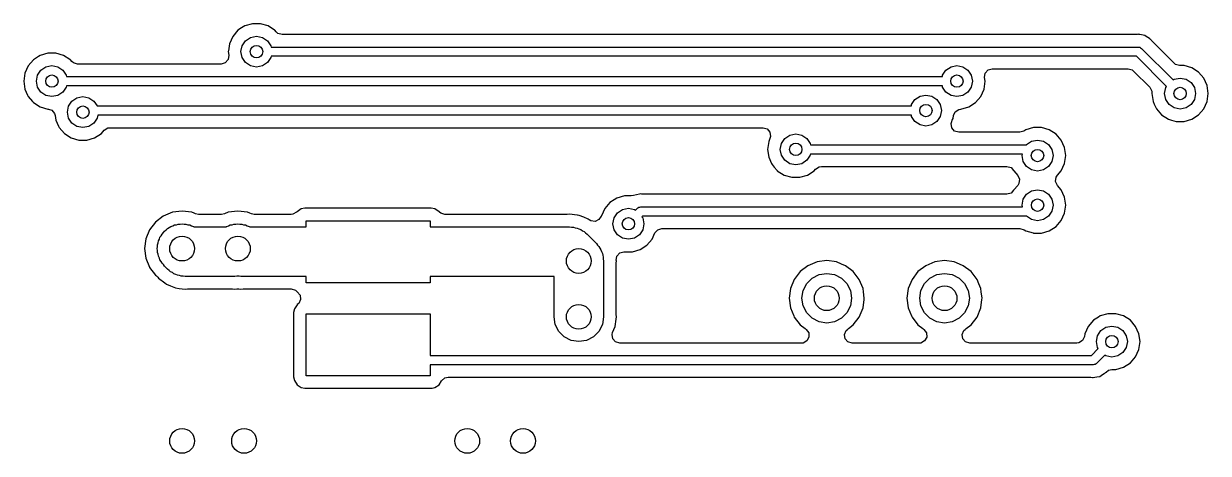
# Model space of a CAD drawing. Extents: x 0.4 to 10.6, y -8.1 to -0.4.
# Drawn here: x 6.128 to 6.88, y -2.894 to -2.621 of the extents above; entities that cross this region are included whole.
import ezdxf

# ---------------------------------------------------------------- set-up
doc = ezdxf.new("R2010")
doc.units = 0
doc.header["$MEASUREMENT"] = 0
doc.layers.add('BLACK', color=7, linetype='CONTINUOUS')

msp = doc.modelspace()

# ---------------------------------------------------------------- linework, layer by layer
at = {"layer": 'BLACK', "linetype": 'CONTINUOUS'}
for p, q in [((6.26386, -2.62524), (6.26052, -2.62909)), ((6.26617, -2.62375), (6.26386, -2.62524)), ((6.26815, -2.62248), (6.26617, -2.62375)), ((6.27304, -2.62104), (6.26815, -2.62248)), ((6.26815, -2.62248), (6.26815, -2.62248)), ((6.26815, -2.62248), (6.26815, -2.62248)), ((6.27814, -2.62104), (6.27304, -2.62104)), ((6.27304, -2.62104), (6.27304, -2.62104)), ((6.28303, -2.62248), (6.27814, -2.62104)), ((6.27814, -2.62104), (6.27814, -2.62104)), ((6.28713, -2.62511), (6.28303, -2.62248)), ((6.28303, -2.62248), (6.28303, -2.62248)), ((6.28303, -2.62248), (6.28303, -2.62248)), ((6.28732, -2.62524), (6.28713, -2.62511)), ((6.2882, -2.62625), (6.28732, -2.62524)), ((6.26052, -2.62909), (6.2584, -2.63373)), ((6.2665, -2.63501), (6.26863, -2.63182)), ((6.26863, -2.63182), (6.27182, -2.62969)), ((6.27182, -2.62969), (6.27559, -2.62894)), ((6.27559, -2.62894), (6.27936, -2.62969)), ((6.27936, -2.62969), (6.28255, -2.63182)), ((6.28255, -2.63182), (6.28468, -2.63501)), ((6.28925, -2.62716), (6.2882, -2.62625)), ((6.29189, -2.62793), (6.28925, -2.62716)), ((6.83408, -2.62793), (6.29189, -2.62793)), ((6.83503, -2.62784), (6.83408, -2.62793)), ((6.83563, -2.62772), (6.83503, -2.62784)), ((6.83598, -2.62779), (6.83563, -2.62772)), ((6.83563, -2.62772), (6.83563, -2.62772)), ((6.83653, -2.6279), (6.83598, -2.62779)), ((6.83986, -2.62856), (6.83653, -2.6279)), ((6.83653, -2.6279), (6.83653, -2.6279)), ((6.84065, -2.62909), (6.83986, -2.62856)), ((6.83986, -2.62856), (6.83986, -2.62856)), ((6.84269, -2.63045), (6.84065, -2.62909)), ((6.84345, -2.63096), (6.84269, -2.63045)), ((6.84269, -2.63045), (6.84269, -2.63045)), ((6.84355, -2.63111), (6.84345, -2.63096)), ((6.84345, -2.63096), (6.84345, -2.63096)), ((6.84379, -2.63147), (6.84355, -2.63111)), ((6.84439, -2.63221), (6.84379, -2.63147)), ((6.85838, -2.64619), (6.84439, -2.63221)), ((6.14312, -2.63974), (6.13823, -2.64118)), ((6.14822, -2.63974), (6.14312, -2.63974)), ((6.14312, -2.63974), (6.14312, -2.63974)), ((6.15311, -2.64118), (6.14822, -2.63974)), ((6.14822, -2.63974), (6.14822, -2.63974)), ((6.25775, -2.63825), (6.25767, -2.63878)), ((6.25767, -2.63878), (6.258, -2.64106)), ((6.2584, -2.63373), (6.25775, -2.63825)), ((6.26575, -2.63878), (6.2665, -2.63501)), ((6.2665, -2.64255), (6.26575, -2.63878)), ((6.28468, -2.63501), (6.28485, -2.63583)), ((6.28485, -2.63583), (6.83563, -2.63583)), ((6.83563, -2.63583), (6.83581, -2.63586)), ((6.83581, -2.63586), (6.83589, -2.63584)), ((6.83589, -2.63584), (6.836, -2.63589)), ((6.836, -2.63589), (6.83664, -2.636)), ((6.83664, -2.636), (6.83713, -2.63642)), ((6.83713, -2.63642), (6.83772, -2.63669)), ((6.83772, -2.63669), (6.85775, -2.65672)), ((6.1306, -2.64779), (6.12848, -2.65243)), ((6.13394, -2.64394), (6.1306, -2.64779)), ((6.1306, -2.64779), (6.1306, -2.64779)), ((6.13719, -2.64184), (6.13394, -2.64394)), ((6.13823, -2.64118), (6.13719, -2.64184)), ((6.13823, -2.64118), (6.13823, -2.64118)), ((6.13823, -2.64118), (6.13823, -2.64118)), ((6.1419, -2.64839), (6.14567, -2.64764)), ((6.14567, -2.64764), (6.14944, -2.64839)), ((6.15716, -2.64378), (6.15311, -2.64118)), ((6.15311, -2.64118), (6.15311, -2.64118)), ((6.15311, -2.64118), (6.15311, -2.64118)), ((6.1574, -2.64394), (6.15716, -2.64378)), ((6.15828, -2.64495), (6.1574, -2.64394)), ((6.15933, -2.64586), (6.15828, -2.64495)), ((6.16197, -2.64663), (6.15933, -2.64586)), ((6.25317, -2.64663), (6.16197, -2.64663)), ((6.25581, -2.64586), (6.25317, -2.64663)), ((6.25761, -2.64378), (6.25581, -2.64586)), ((6.258, -2.64106), (6.25761, -2.64378)), ((6.26863, -2.64574), (6.2665, -2.64255)), ((6.27182, -2.64787), (6.26863, -2.64574)), ((6.27559, -2.64862), (6.27182, -2.64787)), ((6.27936, -2.64787), (6.27559, -2.64862)), ((6.28255, -2.64574), (6.27936, -2.64787)), ((6.28468, -2.64255), (6.28255, -2.64574)), ((6.28485, -2.64173), (6.28468, -2.64255)), ((6.83441, -2.64173), (6.28485, -2.64173)), ((6.71671, -2.64839), (6.72047, -2.64764)), ((6.72047, -2.64764), (6.72424, -2.64839)), ((6.85357, -2.6609), (6.83441, -2.64173)), ((6.85919, -2.64684), (6.85838, -2.64619)), ((6.86183, -2.64762), (6.85919, -2.64684)), ((6.86475, -2.64762), (6.86183, -2.64762)), ((6.86965, -2.64905), (6.86475, -2.64762)), ((6.86475, -2.64762), (6.86475, -2.64762)), ((6.12848, -2.65243), (6.12775, -2.65748)), ((6.13583, -2.65748), (6.13658, -2.65371)), ((6.13658, -2.65371), (6.13871, -2.65052)), ((6.13871, -2.65052), (6.1419, -2.64839)), ((6.14944, -2.64839), (6.15263, -2.65052)), ((6.15263, -2.65052), (6.15476, -2.65371)), ((6.15476, -2.65371), (6.15492, -2.65453)), ((6.15492, -2.65453), (6.19685, -2.65453)), ((6.19685, -2.65453), (6.71122, -2.65453)), ((6.71122, -2.65453), (6.71138, -2.65371)), ((6.71138, -2.65371), (6.71351, -2.65052)), ((6.71351, -2.65052), (6.71671, -2.64839)), ((6.72424, -2.64839), (6.72743, -2.65052)), ((6.72743, -2.65052), (6.72957, -2.65371)), ((6.72957, -2.65371), (6.73031, -2.65748)), ((6.73806, -2.6552), (6.73846, -2.65248)), ((6.73839, -2.65748), (6.73806, -2.6552)), ((6.73846, -2.65248), (6.74026, -2.6504)), ((6.74026, -2.6504), (6.7429, -2.64963)), ((6.7429, -2.64963), (6.82912, -2.64963)), ((6.82912, -2.64963), (6.83175, -2.6504)), ((6.83175, -2.6504), (6.83257, -2.65106)), ((6.83257, -2.65106), (6.84288, -2.66137)), ((6.85844, -2.65626), (6.8622, -2.65551)), ((6.8622, -2.65551), (6.86597, -2.65626)), ((6.87394, -2.65181), (6.86965, -2.64905)), ((6.86965, -2.64905), (6.86965, -2.64905)), ((6.86965, -2.64905), (6.86965, -2.64905)), ((6.87728, -2.65567), (6.87394, -2.65181)), ((6.8794, -2.66031), (6.87728, -2.65567)), ((6.12775, -2.65748), (6.12848, -2.66253)), ((6.12848, -2.66253), (6.13027, -2.66647)), ((6.13658, -2.66125), (6.13583, -2.65748)), ((6.13871, -2.66444), (6.13658, -2.66125)), ((6.15476, -2.66125), (6.15263, -2.66444)), ((6.15492, -2.66043), (6.15476, -2.66125)), ((6.19685, -2.66043), (6.15492, -2.66043)), ((6.71122, -2.66043), (6.19685, -2.66043)), ((6.71138, -2.66125), (6.71122, -2.66043)), ((6.71351, -2.66444), (6.71138, -2.66125)), ((6.72957, -2.66125), (6.72743, -2.66444)), ((6.73031, -2.65748), (6.72957, -2.66125)), ((6.73555, -2.66717), (6.73767, -2.66253)), ((6.73767, -2.66253), (6.73839, -2.65748)), ((6.84288, -2.66137), (6.8442, -2.66379)), ((6.85236, -2.66535), (6.85311, -2.66159)), ((6.85311, -2.66159), (6.85357, -2.6609)), ((6.85775, -2.65672), (6.85844, -2.65626)), ((6.86597, -2.65626), (6.86916, -2.65839)), ((6.86916, -2.65839), (6.8713, -2.66159)), ((6.8713, -2.66159), (6.87205, -2.66535)), ((6.88012, -2.66535), (6.8794, -2.66031)), ((6.13027, -2.66647), (6.1306, -2.66717)), ((6.1306, -2.66717), (6.1334, -2.6704)), ((6.1334, -2.6704), (6.13386, -2.67094)), ((6.1419, -2.66657), (6.13871, -2.66444)), ((6.14567, -2.66732), (6.1419, -2.66657)), ((6.14944, -2.66657), (6.14567, -2.66732)), ((6.15263, -2.66444), (6.14944, -2.66657)), ((6.15626, -2.6734), (6.15839, -2.67021)), ((6.15839, -2.67021), (6.16159, -2.66807)), ((6.16159, -2.66807), (6.16535, -2.66732)), ((6.16535, -2.66732), (6.16912, -2.66807)), ((6.16912, -2.66807), (6.17231, -2.67021)), ((6.17231, -2.67021), (6.17433, -2.67323)), ((6.69169, -2.67239), (6.69383, -2.6692)), ((6.69383, -2.6692), (6.69702, -2.66707)), ((6.69702, -2.66707), (6.70079, -2.66632)), ((6.70079, -2.66632), (6.70455, -2.66707)), ((6.70455, -2.66707), (6.70775, -2.6692)), ((6.70775, -2.6692), (6.70988, -2.67239)), ((6.71671, -2.66657), (6.71351, -2.66444)), ((6.72047, -2.66732), (6.71671, -2.66657)), ((6.72424, -2.66657), (6.72047, -2.66732)), ((6.72743, -2.66444), (6.72424, -2.66657)), ((6.73221, -2.67102), (6.73555, -2.66717)), ((6.8442, -2.66379), (6.84424, -2.66501)), ((6.84424, -2.66501), (6.84429, -2.66501)), ((6.84429, -2.66501), (6.84429, -2.66535)), ((6.84429, -2.66535), (6.84501, -2.6704)), ((6.84501, -2.6704), (6.84577, -2.67206)), ((6.85311, -2.66912), (6.85236, -2.66535)), ((6.85525, -2.67231), (6.85311, -2.66912)), ((6.8713, -2.66912), (6.86916, -2.67231)), ((6.87205, -2.66535), (6.8713, -2.66912)), ((6.87728, -2.67504), (6.8794, -2.6704)), ((6.8794, -2.6704), (6.88012, -2.66535)), ((6.13386, -2.67094), (6.13394, -2.67102)), ((6.13394, -2.67102), (6.13823, -2.67378)), ((6.13823, -2.67378), (6.14312, -2.67522)), ((6.14312, -2.67522), (6.14312, -2.67522)), ((6.14312, -2.67522), (6.14346, -2.67527)), ((6.14346, -2.67527), (6.14345, -2.67537)), ((6.14345, -2.67537), (6.14556, -2.67599)), ((6.14556, -2.67599), (6.14737, -2.67807)), ((6.14737, -2.67807), (6.14776, -2.6794)), ((6.15551, -2.67717), (6.15626, -2.6734)), ((6.15626, -2.68093), (6.15551, -2.67717)), ((6.17433, -2.67323), (6.69153, -2.67323)), ((6.69153, -2.67323), (6.69169, -2.67239)), ((6.70988, -2.67239), (6.71063, -2.67616)), ((6.71063, -2.67616), (6.70988, -2.67993)), ((6.71824, -2.6794), (6.71938, -2.6769)), ((6.71938, -2.6769), (6.7217, -2.67541)), ((6.7217, -2.67541), (6.72268, -2.67527)), ((6.72268, -2.67527), (6.72302, -2.67522)), ((6.72268, -2.67527), (6.72268, -2.67527)), ((6.72302, -2.67522), (6.72792, -2.67378)), ((6.72302, -2.67522), (6.72302, -2.67522)), ((6.72792, -2.67378), (6.73221, -2.67102)), ((6.84577, -2.67206), (6.84713, -2.67504)), ((6.84713, -2.67504), (6.85047, -2.6789)), ((6.85844, -2.67445), (6.85525, -2.67231)), ((6.8622, -2.6752), (6.85844, -2.67445)), ((6.86597, -2.67445), (6.8622, -2.6752)), ((6.86916, -2.67231), (6.86597, -2.67445)), ((6.87394, -2.6789), (6.87728, -2.67504)), ((6.14776, -2.6794), (6.14816, -2.68221)), ((6.14816, -2.68221), (6.14996, -2.68615)), ((6.15839, -2.68413), (6.15626, -2.68093)), ((6.16159, -2.68626), (6.15839, -2.68413)), ((6.17231, -2.68413), (6.16912, -2.68626)), ((6.17445, -2.68093), (6.17231, -2.68413)), ((6.17481, -2.67913), (6.17445, -2.68093)), ((6.69154, -2.67913), (6.17481, -2.67913)), ((6.69169, -2.67993), (6.69154, -2.67913)), ((6.69383, -2.68312), (6.69169, -2.67993)), ((6.69702, -2.68525), (6.69383, -2.68312)), ((6.70079, -2.686), (6.69702, -2.68525)), ((6.70455, -2.68525), (6.70079, -2.686)), ((6.70775, -2.68312), (6.70455, -2.68525)), ((6.70988, -2.67993), (6.70775, -2.68312)), ((6.71676, -2.68436), (6.71715, -2.68303)), ((6.71715, -2.68709), (6.71676, -2.68436)), ((6.71715, -2.68303), (6.71752, -2.68221)), ((6.71752, -2.68221), (6.71798, -2.68121)), ((6.71798, -2.68121), (6.71824, -2.6794)), ((6.85047, -2.6789), (6.85476, -2.68165)), ((6.85476, -2.68165), (6.85667, -2.68221)), ((6.85667, -2.68221), (6.85965, -2.68309)), ((6.85965, -2.68309), (6.85965, -2.68309)), ((6.85965, -2.68309), (6.85965, -2.68309)), ((6.85965, -2.68309), (6.86475, -2.68309)), ((6.86475, -2.68309), (6.86965, -2.68165)), ((6.86475, -2.68309), (6.86475, -2.68309)), ((6.86965, -2.68165), (6.87394, -2.6789)), ((6.14996, -2.68615), (6.15028, -2.68685)), ((6.15028, -2.68685), (6.15362, -2.69071)), ((6.15362, -2.69071), (6.15791, -2.69346)), ((6.15791, -2.69346), (6.1628, -2.6949)), ((6.16535, -2.68701), (6.16159, -2.68626)), ((6.16912, -2.68626), (6.16535, -2.68701)), ((6.1679, -2.6949), (6.1728, -2.69346)), ((6.1728, -2.69346), (6.17709, -2.69071)), ((6.17709, -2.69071), (6.17882, -2.68871)), ((6.17882, -2.68871), (6.18113, -2.68723)), ((6.18113, -2.68723), (6.18251, -2.68703)), ((6.18251, -2.68703), (6.5973, -2.68703)), ((6.5973, -2.68703), (6.59994, -2.6878)), ((6.59994, -2.6878), (6.60174, -2.68988)), ((6.60174, -2.68988), (6.60213, -2.6926)), ((6.60213, -2.6926), (6.60174, -2.69394)), ((6.61115, -2.69383), (6.61434, -2.69169)), ((6.61434, -2.69169), (6.61811, -2.69094)), ((6.61811, -2.69094), (6.62188, -2.69169)), ((6.62188, -2.69169), (6.62507, -2.69383)), ((6.71895, -2.68917), (6.71715, -2.68709)), ((6.72159, -2.68994), (6.71895, -2.68917)), ((6.76042, -2.68994), (6.72159, -2.68994)), ((6.76306, -2.68917), (6.76042, -2.68994)), ((6.76421, -2.68843), (6.76306, -2.68917)), ((6.7691, -2.68699), (6.76421, -2.68842)), ((6.76421, -2.68842), (6.76421, -2.68843)), ((6.7742, -2.68699), (6.7691, -2.68699)), ((6.7691, -2.68699), (6.7691, -2.68699)), ((6.7791, -2.68842), (6.7742, -2.68699)), ((6.7742, -2.68699), (6.7742, -2.68699)), ((6.7791, -2.68843), (6.7791, -2.68842)), ((6.7791, -2.68842), (6.7791, -2.68842)), ((6.78339, -2.69118), (6.7791, -2.68843)), ((6.78673, -2.69504), (6.78339, -2.69118)), ((6.1628, -2.6949), (6.1628, -2.6949)), ((6.1628, -2.6949), (6.1628, -2.6949)), ((6.1628, -2.6949), (6.1679, -2.6949)), ((6.1679, -2.6949), (6.1679, -2.6949)), ((6.60092, -2.69574), (6.60019, -2.70079)), ((6.60019, -2.70079), (6.60092, -2.70584)), ((6.60174, -2.69394), (6.60092, -2.69574)), ((6.60827, -2.70079), (6.60902, -2.69702)), ((6.60902, -2.70455), (6.60827, -2.70079)), ((6.60902, -2.69702), (6.61115, -2.69383)), ((6.62507, -2.69383), (6.6272, -2.69702)), ((6.6272, -2.69702), (6.62737, -2.69783)), ((6.62737, -2.69783), (6.76465, -2.69783)), ((6.76465, -2.69783), (6.76469, -2.69776)), ((6.76469, -2.69776), (6.76789, -2.69563)), ((6.76789, -2.69563), (6.77165, -2.69488)), ((6.77165, -2.69488), (6.77542, -2.69563)), ((6.77542, -2.69563), (6.77861, -2.69776)), ((6.77861, -2.69776), (6.78075, -2.70096)), ((6.78075, -2.70096), (6.7815, -2.70472)), ((6.78885, -2.69968), (6.78673, -2.69504)), ((6.78957, -2.70472), (6.78885, -2.69968)), ((6.60092, -2.70584), (6.60272, -2.70977)), ((6.61115, -2.70775), (6.60902, -2.70455)), ((6.61434, -2.70988), (6.61115, -2.70775)), ((6.62507, -2.70775), (6.62188, -2.70988)), ((6.6272, -2.70455), (6.62507, -2.70775)), ((6.62737, -2.70374), (6.6272, -2.70455)), ((6.76201, -2.70374), (6.62737, -2.70374)), ((6.76181, -2.70472), (6.76201, -2.70374)), ((6.76256, -2.70849), (6.76181, -2.70472)), ((6.76469, -2.71168), (6.76256, -2.70849)), ((6.78075, -2.70849), (6.77861, -2.71168)), ((6.7815, -2.70472), (6.78075, -2.70849)), ((6.78885, -2.70977), (6.78957, -2.70472)), ((6.60272, -2.70977), (6.60304, -2.71047)), ((6.60304, -2.71047), (6.60441, -2.71205)), ((6.60441, -2.71205), (6.60633, -2.71427)), ((6.60633, -2.71427), (6.60638, -2.71433)), ((6.60638, -2.71433), (6.61067, -2.71709)), ((6.61811, -2.71063), (6.61434, -2.70988)), ((6.62188, -2.70988), (6.61811, -2.71063)), ((6.62555, -2.71709), (6.62984, -2.71433)), ((6.62984, -2.71433), (6.63072, -2.71332)), ((6.63072, -2.71332), (6.63303, -2.71183)), ((6.63303, -2.71183), (6.63441, -2.71163)), ((6.63441, -2.71163), (6.75217, -2.71163)), ((6.75217, -2.71163), (6.75481, -2.71241)), ((6.75481, -2.71241), (6.75633, -2.71416)), ((6.75633, -2.71416), (6.75639, -2.71412)), ((6.75639, -2.71412), (6.75658, -2.71441)), ((6.75658, -2.71441), (6.75907, -2.71729)), ((6.76789, -2.71382), (6.76469, -2.71168)), ((6.77165, -2.71457), (6.76789, -2.71382)), ((6.77542, -2.71382), (6.77165, -2.71457)), ((6.77861, -2.71168), (6.77542, -2.71382)), ((6.78426, -2.71726), (6.78673, -2.71441)), ((6.78673, -2.71441), (6.78885, -2.70977)), ((6.61067, -2.71709), (6.61556, -2.71852)), ((6.61556, -2.71852), (6.61556, -2.71852)), ((6.61556, -2.71852), (6.61556, -2.71852)), ((6.61556, -2.71852), (6.62066, -2.71852)), ((6.62066, -2.71852), (6.62555, -2.71709)), ((6.62066, -2.71852), (6.62066, -2.71852)), ((6.75907, -2.71729), (6.76021, -2.71979)), ((6.75982, -2.72251), (6.75907, -2.72368)), ((6.76021, -2.71979), (6.75982, -2.72251)), ((6.78311, -2.72116), (6.7835, -2.71843)), ((6.78426, -2.72366), (6.78311, -2.72116)), ((6.7835, -2.71843), (6.78426, -2.71726)), ((6.50926, -2.7303), (6.50437, -2.73173)), ((6.51363, -2.7303), (6.50926, -2.7303)), ((6.51498, -2.73003), (6.51363, -2.7303)), ((6.51878, -2.72928), (6.51498, -2.73003)), ((6.51498, -2.73003), (6.51498, -2.73003)), ((6.51968, -2.7291), (6.51878, -2.72928)), ((6.51878, -2.72928), (6.51878, -2.72928)), ((6.51969, -2.7291), (6.51968, -2.7291)), ((6.51968, -2.7291), (6.51968, -2.7291)), ((6.52028, -2.72922), (6.51969, -2.7291)), ((6.52123, -2.72931), (6.52028, -2.72922)), ((6.75219, -2.72931), (6.52123, -2.72931)), ((6.75483, -2.72854), (6.75219, -2.72931)), ((6.75635, -2.72679), (6.75483, -2.72854)), ((6.75641, -2.72683), (6.75635, -2.72679)), ((6.7566, -2.72653), (6.75641, -2.72683)), ((6.75907, -2.72368), (6.7566, -2.72653)), ((6.76258, -2.73245), (6.76471, -2.72926)), ((6.76471, -2.72926), (6.76791, -2.72713)), ((6.76791, -2.72713), (6.77167, -2.72638)), ((6.77167, -2.72638), (6.77544, -2.72713)), ((6.77544, -2.72713), (6.77863, -2.72926)), ((6.77863, -2.72926), (6.78077, -2.73245)), ((6.78675, -2.72653), (6.78426, -2.72366)), ((6.78887, -2.73117), (6.78675, -2.72653)), ((6.30631, -2.73817), (6.30401, -2.73863)), ((6.3866, -2.73817), (6.30631, -2.73817)), ((6.30631, -2.73817), (6.30631, -2.73817)), ((6.38891, -2.73863), (6.3866, -2.73817)), ((6.3866, -2.73817), (6.3866, -2.73817)), ((6.49674, -2.73834), (6.49462, -2.74298)), ((6.50008, -2.73449), (6.49674, -2.73834)), ((6.49674, -2.73834), (6.49674, -2.73834)), ((6.5027, -2.7328), (6.50008, -2.73449)), ((6.50437, -2.73173), (6.5027, -2.7328)), ((6.50437, -2.73173), (6.50437, -2.73173)), ((6.50437, -2.73173), (6.50437, -2.73173)), ((6.50804, -2.73894), (6.51181, -2.73819)), ((6.51181, -2.73819), (6.51558, -2.73894)), ((6.51627, -2.7394), (6.5176, -2.73807)), ((6.5176, -2.73807), (6.51775, -2.73796)), ((6.51775, -2.73796), (6.51779, -2.7379)), ((6.51779, -2.7379), (6.51791, -2.73785)), ((6.51791, -2.73785), (6.51844, -2.73748)), ((6.51844, -2.73748), (6.51908, -2.73743)), ((6.51908, -2.73743), (6.51969, -2.7372)), ((6.51969, -2.7372), (6.76203, -2.7372)), ((6.76183, -2.73622), (6.76258, -2.73245)), ((6.76203, -2.7372), (6.76183, -2.73622)), ((6.78077, -2.73245), (6.78152, -2.73622)), ((6.78152, -2.73622), (6.78077, -2.73999)), ((6.78959, -2.73622), (6.78887, -2.73117)), ((6.78887, -2.74127), (6.78959, -2.73622)), ((6.21642, -2.74313), (6.21148, -2.74692)), ((6.22217, -2.74075), (6.21642, -2.74313)), ((6.22835, -2.73993), (6.22217, -2.74075)), ((6.22217, -2.74075), (6.22217, -2.74075)), ((6.23452, -2.74075), (6.22835, -2.73993)), ((6.22835, -2.73993), (6.22835, -2.73993)), ((6.23593, -2.74133), (6.23452, -2.74075)), ((6.23452, -2.74075), (6.23452, -2.74075)), ((6.2369, -2.74173), (6.23593, -2.74133)), ((6.23877, -2.74211), (6.2369, -2.74173)), ((6.25335, -2.74211), (6.23877, -2.74211)), ((6.25522, -2.74173), (6.25335, -2.74211)), ((6.25761, -2.74075), (6.25522, -2.74173)), ((6.26378, -2.73993), (6.25761, -2.74075)), ((6.25761, -2.74075), (6.25761, -2.74075)), ((6.26995, -2.74075), (6.26378, -2.73993)), ((6.26378, -2.73993), (6.26378, -2.73993)), ((6.27136, -2.74133), (6.26995, -2.74075)), ((6.26995, -2.74075), (6.26995, -2.74075)), ((6.27234, -2.74173), (6.27136, -2.74133)), ((6.27421, -2.74211), (6.27234, -2.74173)), ((6.29764, -2.74211), (6.27421, -2.74211)), ((6.29868, -2.74199), (6.29764, -2.74211)), ((6.30109, -2.74068), (6.29868, -2.74199)), ((6.3014, -2.74037), (6.30109, -2.74068)), ((6.30401, -2.73863), (6.3014, -2.74037)), ((6.30401, -2.73863), (6.30401, -2.73863)), ((6.30709, -2.75), (6.30709, -2.74606)), ((6.30709, -2.74606), (6.38583, -2.74606)), ((6.38583, -2.74606), (6.38583, -2.75)), ((6.39152, -2.74037), (6.38891, -2.73863)), ((6.38891, -2.73863), (6.38891, -2.73863)), ((6.39182, -2.74068), (6.39152, -2.74037)), ((6.39263, -2.74133), (6.39182, -2.74068)), ((6.39527, -2.74211), (6.39263, -2.74133)), ((6.4727, -2.74211), (6.39527, -2.74211)), ((6.47302, -2.74209), (6.4727, -2.74211)), ((6.47441, -2.7419), (6.47302, -2.74209)), ((6.47924, -2.74254), (6.47441, -2.7419)), ((6.47441, -2.7419), (6.47441, -2.7419)), ((6.47944, -2.74256), (6.47924, -2.74254)), ((6.48058, -2.74271), (6.47944, -2.74256)), ((6.48346, -2.74391), (6.48058, -2.74271)), ((6.48633, -2.7451), (6.48346, -2.74391)), ((6.48694, -2.74556), (6.48633, -2.7451)), ((6.48788, -2.74613), (6.48694, -2.74556)), ((6.4906, -2.74652), (6.48788, -2.74613)), ((6.49311, -2.74538), (6.4906, -2.74652)), ((6.49445, -2.74329), (6.49311, -2.74538)), ((6.49447, -2.7433), (6.49445, -2.74329)), ((6.49455, -2.74314), (6.49447, -2.7433)), ((6.49459, -2.74306), (6.49455, -2.74314)), ((6.49462, -2.74298), (6.49459, -2.74306)), ((6.50197, -2.74803), (6.50272, -2.74426)), ((6.50272, -2.74426), (6.50485, -2.74107)), ((6.50485, -2.74107), (6.50804, -2.73894)), ((6.51558, -2.73894), (6.51627, -2.7394)), ((6.52091, -2.74311), (6.52044, -2.74357)), ((6.52044, -2.74357), (6.5209, -2.74426)), ((6.5209, -2.74426), (6.52165, -2.74803)), ((6.76467, -2.74311), (6.52091, -2.74311)), ((6.76471, -2.74318), (6.76467, -2.74311)), ((6.76791, -2.74531), (6.76471, -2.74318)), ((6.77167, -2.74606), (6.76791, -2.74531)), ((6.77544, -2.74531), (6.77167, -2.74606)), ((6.77863, -2.74318), (6.77544, -2.74531)), ((6.78077, -2.73999), (6.77863, -2.74318)), ((6.78341, -2.74976), (6.78675, -2.74591)), ((6.78675, -2.74591), (6.78887, -2.74127)), ((6.2077, -2.75186), (6.20531, -2.75761)), ((6.21148, -2.74692), (6.2077, -2.75186)), ((6.21561, -2.75452), (6.21648, -2.75365)), ((6.21648, -2.75365), (6.21721, -2.75264)), ((6.21721, -2.75264), (6.21821, -2.75192)), ((6.21821, -2.75192), (6.21909, -2.75104)), ((6.21909, -2.75104), (6.22019, -2.75048)), ((6.22019, -2.75048), (6.2212, -2.74975)), ((6.2212, -2.74975), (6.22238, -2.74936)), ((6.22238, -2.74936), (6.22348, -2.7488)), ((6.22348, -2.7488), (6.2247, -2.74861)), ((6.2247, -2.74861), (6.22588, -2.74823)), ((6.22588, -2.74823), (6.22712, -2.74823)), ((6.22712, -2.74823), (6.22835, -2.74803)), ((6.22835, -2.74803), (6.22957, -2.74823)), ((6.22957, -2.74823), (6.23081, -2.74823)), ((6.23081, -2.74823), (6.23199, -2.74861)), ((6.23199, -2.74861), (6.23321, -2.7488)), ((6.23321, -2.7488), (6.23432, -2.74936)), ((6.23432, -2.74936), (6.2355, -2.74975)), ((6.2355, -2.74975), (6.23584, -2.75)), ((6.23584, -2.75), (6.25628, -2.75)), ((6.25628, -2.75), (6.25663, -2.74975)), ((6.25663, -2.74975), (6.2567, -2.74973)), ((6.2567, -2.74973), (6.25781, -2.74936)), ((6.25781, -2.74936), (6.25891, -2.7488)), ((6.25891, -2.7488), (6.26014, -2.74861)), ((6.26014, -2.74861), (6.26132, -2.74823)), ((6.26132, -2.74823), (6.26256, -2.74823)), ((6.26256, -2.74823), (6.26378, -2.74803)), ((6.26378, -2.74803), (6.265, -2.74823)), ((6.265, -2.74823), (6.26624, -2.74823)), ((6.26624, -2.74823), (6.26742, -2.74861)), ((6.26742, -2.74861), (6.26865, -2.7488)), ((6.26865, -2.7488), (6.26975, -2.74936)), ((6.26975, -2.74936), (6.27093, -2.74975)), ((6.27093, -2.74975), (6.27128, -2.75)), ((6.27128, -2.75), (6.30709, -2.75)), ((6.38583, -2.75), (6.47441, -2.75)), ((6.47441, -2.75), (6.47563, -2.75019)), ((6.47563, -2.75019), (6.47687, -2.75019)), ((6.47687, -2.75019), (6.47805, -2.75058)), ((6.47805, -2.75058), (6.47928, -2.75077)), ((6.47928, -2.75077), (6.48038, -2.75133)), ((6.48038, -2.75133), (6.48156, -2.75172)), ((6.48156, -2.75172), (6.48256, -2.75244)), ((6.48256, -2.75244), (6.48367, -2.75301)), ((6.48367, -2.75301), (6.48454, -2.75388)), ((6.50272, -2.7518), (6.50197, -2.74803)), ((6.50485, -2.75499), (6.50272, -2.7518)), ((6.5209, -2.7518), (6.51877, -2.75499)), ((6.52165, -2.74803), (6.5209, -2.7518)), ((6.52865, -2.75386), (6.53045, -2.75178)), ((6.53045, -2.75178), (6.53309, -2.751)), ((6.53309, -2.751), (6.76044, -2.751)), ((6.76044, -2.751), (6.76308, -2.75178)), ((6.76308, -2.75178), (6.76423, -2.75252)), ((6.76423, -2.75252), (6.76879, -2.75386)), ((6.77422, -2.75396), (6.77912, -2.75252)), ((6.77912, -2.75252), (6.78341, -2.74976)), ((6.20531, -2.75761), (6.2045, -2.76378)), ((6.20531, -2.75761), (6.20531, -2.75761)), ((6.21279, -2.76132), (6.21318, -2.76014)), ((6.21318, -2.76014), (6.21337, -2.75891)), ((6.21337, -2.75891), (6.21393, -2.75781)), ((6.21393, -2.75781), (6.21431, -2.75663)), ((6.21431, -2.75663), (6.21504, -2.75563)), ((6.21504, -2.75563), (6.21561, -2.75452)), ((6.48454, -2.75388), (6.48555, -2.75461)), ((6.48555, -2.75461), (6.49145, -2.76052)), ((6.49145, -2.76052), (6.49218, -2.76152)), ((6.50804, -2.75712), (6.50485, -2.75499)), ((6.51181, -2.75787), (6.50804, -2.75712)), ((6.51558, -2.75712), (6.51181, -2.75787)), ((6.51877, -2.75499), (6.51558, -2.75712)), ((6.52355, -2.76157), (6.52689, -2.75772)), ((6.52689, -2.75772), (6.52865, -2.75386)), ((6.76879, -2.75386), (6.76912, -2.75396)), ((6.76912, -2.75396), (6.76912, -2.75396)), ((6.76912, -2.75396), (6.76912, -2.75396)), ((6.76912, -2.75396), (6.77422, -2.75396)), ((6.77422, -2.75396), (6.77422, -2.75396)), ((6.2045, -2.76378), (6.2045, -2.76378)), ((6.2045, -2.76378), (6.20531, -2.76995)), ((6.2126, -2.76378), (6.21279, -2.76256)), ((6.21279, -2.765), (6.2126, -2.76378)), ((6.21279, -2.76256), (6.21279, -2.76132)), ((6.21279, -2.76624), (6.21279, -2.765)), ((6.21318, -2.76742), (6.21279, -2.76624)), ((6.21337, -2.76865), (6.21318, -2.76742)), ((6.21393, -2.76975), (6.21337, -2.76865)), ((6.49218, -2.76152), (6.49306, -2.7624)), ((6.49306, -2.7624), (6.49362, -2.7635)), ((6.49362, -2.7635), (6.49435, -2.7645)), ((6.49435, -2.7645), (6.49473, -2.76568)), ((6.49473, -2.76568), (6.49529, -2.76679)), ((6.49529, -2.76679), (6.49549, -2.76801)), ((6.49549, -2.76801), (6.49587, -2.76919)), ((6.50411, -2.77129), (6.50454, -2.76857)), ((6.50454, -2.76857), (6.50636, -2.76651)), ((6.50636, -2.76651), (6.50895, -2.76577)), ((6.50895, -2.76577), (6.51436, -2.76577)), ((6.51436, -2.76577), (6.51925, -2.76433)), ((6.51436, -2.76577), (6.51436, -2.76577)), ((6.51925, -2.76433), (6.52355, -2.76157)), ((6.20531, -2.76995), (6.20531, -2.76995)), ((6.20531, -2.76995), (6.20765, -2.77559)), ((6.20765, -2.77559), (6.2077, -2.7757)), ((6.2077, -2.7757), (6.21148, -2.78064)), ((6.21431, -2.77093), (6.21393, -2.76975)), ((6.21504, -2.77193), (6.21431, -2.77093)), ((6.21561, -2.77304), (6.21504, -2.77193)), ((6.21648, -2.77391), (6.21561, -2.77304)), ((6.21721, -2.77492), (6.21648, -2.77391)), ((6.21918, -2.77688), (6.21721, -2.77492)), ((6.49587, -2.76919), (6.49587, -2.77043)), ((6.49587, -2.77043), (6.49606, -2.77165)), ((6.49606, -2.77165), (6.49606, -2.80709)), ((6.50396, -2.77336), (6.50398, -2.77304)), ((6.50396, -2.80538), (6.50396, -2.77336)), ((6.50398, -2.77304), (6.50416, -2.77165)), ((6.50416, -2.77165), (6.50411, -2.77129)), ((6.50416, -2.77165), (6.50416, -2.77165)), ((6.62587, -2.77462), (6.62093, -2.77841)), ((6.63162, -2.77224), (6.62587, -2.77462)), ((6.6378, -2.77143), (6.63162, -2.77224)), ((6.63162, -2.77224), (6.63162, -2.77224)), ((6.64397, -2.77224), (6.6378, -2.77143)), ((6.6378, -2.77143), (6.6378, -2.77143)), ((6.64725, -2.7736), (6.64397, -2.77224)), ((6.64397, -2.77224), (6.64397, -2.77224)), ((6.64972, -2.77462), (6.64725, -2.7736)), ((6.65466, -2.77841), (6.64972, -2.77462)), ((6.70068, -2.77462), (6.69574, -2.77841)), ((6.70643, -2.77224), (6.70068, -2.77462)), ((6.7126, -2.77143), (6.70643, -2.77224)), ((6.70643, -2.77224), (6.70643, -2.77224)), ((6.71877, -2.77224), (6.7126, -2.77143)), ((6.7126, -2.77143), (6.7126, -2.77143)), ((6.72205, -2.7736), (6.71877, -2.77224)), ((6.71877, -2.77224), (6.71877, -2.77224)), ((6.72452, -2.77462), (6.72205, -2.7736)), ((6.72946, -2.77841), (6.72452, -2.77462)), ((6.21148, -2.78064), (6.21149, -2.78064)), ((6.21149, -2.78064), (6.21209, -2.7811)), ((6.21209, -2.7811), (6.21299, -2.78201)), ((6.21299, -2.78201), (6.21345, -2.78261)), ((6.21345, -2.78261), (6.21345, -2.78261)), ((6.21345, -2.78261), (6.21734, -2.78559)), ((6.22018, -2.77761), (6.21918, -2.77688)), ((6.22106, -2.77849), (6.22018, -2.77761)), ((6.22216, -2.77905), (6.22106, -2.77849)), ((6.22317, -2.77978), (6.22216, -2.77905)), ((6.22434, -2.78016), (6.22317, -2.77978)), ((6.22545, -2.78073), (6.22434, -2.78016)), ((6.22667, -2.78092), (6.22545, -2.78073)), ((6.22785, -2.7813), (6.22667, -2.78092)), ((6.22909, -2.7813), (6.22785, -2.7813)), ((6.23031, -2.7815), (6.22909, -2.7813)), ((6.26181, -2.7815), (6.23031, -2.7815)), ((6.26304, -2.7813), (6.26181, -2.7815)), ((6.26328, -2.7813), (6.26304, -2.7813)), ((6.26452, -2.7813), (6.26328, -2.7813)), ((6.26328, -2.7813), (6.26328, -2.7813)), ((6.26575, -2.7815), (6.26452, -2.7813)), ((6.30709, -2.7815), (6.26575, -2.7815)), ((6.30709, -2.78543), (6.30709, -2.7815)), ((6.46457, -2.7815), (6.38583, -2.7815)), ((6.38583, -2.7815), (6.38583, -2.78543)), ((6.46457, -2.80709), (6.46457, -2.7815)), ((6.61714, -2.78335), (6.61476, -2.7891)), ((6.62093, -2.77841), (6.61714, -2.78335)), ((6.62505, -2.78602), (6.62854, -2.78254)), ((6.62854, -2.78254), (6.63293, -2.7803)), ((6.63293, -2.7803), (6.6378, -2.77953)), ((6.6378, -2.77953), (6.64266, -2.7803)), ((6.64266, -2.7803), (6.64705, -2.78254)), ((6.64705, -2.78254), (6.65054, -2.78602)), ((6.65845, -2.78335), (6.65466, -2.77841)), ((6.66083, -2.7891), (6.65845, -2.78335)), ((6.69195, -2.78335), (6.68957, -2.7891)), ((6.69574, -2.77841), (6.69195, -2.78335)), ((6.69986, -2.78602), (6.70334, -2.78254)), ((6.70334, -2.78254), (6.70773, -2.7803)), ((6.70773, -2.7803), (6.7126, -2.77953)), ((6.7126, -2.77953), (6.71746, -2.7803)), ((6.71746, -2.7803), (6.72185, -2.78254)), ((6.72185, -2.78254), (6.72534, -2.78602)), ((6.73325, -2.78335), (6.72946, -2.77841)), ((6.73443, -2.78621), (6.73325, -2.78335)), ((6.21734, -2.78559), (6.21839, -2.7864)), ((6.21839, -2.7864), (6.21839, -2.7864)), ((6.21839, -2.7864), (6.21839, -2.7864)), ((6.21839, -2.7864), (6.22108, -2.78751)), ((6.22108, -2.78751), (6.22414, -2.78878)), ((6.22414, -2.78878), (6.22659, -2.7891)), ((6.22659, -2.7891), (6.23031, -2.78959)), ((6.23031, -2.78959), (6.23171, -2.78941)), ((6.23031, -2.78959), (6.23031, -2.78959)), ((6.23171, -2.78941), (6.23202, -2.78939)), ((6.23202, -2.78939), (6.2601, -2.78939)), ((6.2601, -2.78939), (6.26042, -2.78941)), ((6.26042, -2.78941), (6.26181, -2.78959)), ((6.26181, -2.78959), (6.26314, -2.78942)), ((6.26314, -2.78942), (6.26442, -2.78942)), ((6.26442, -2.78942), (6.26575, -2.78959)), ((6.26575, -2.78959), (6.26714, -2.78941)), ((6.26714, -2.78941), (6.26746, -2.78939)), ((6.26746, -2.78939), (6.29764, -2.78939)), ((6.29764, -2.78939), (6.30028, -2.79016)), ((6.30028, -2.79016), (6.30109, -2.79082)), ((6.30109, -2.79082), (6.3014, -2.79112)), ((6.3014, -2.79112), (6.30153, -2.79122)), ((6.30153, -2.79122), (6.3033, -2.79333)), ((6.38583, -2.78543), (6.30709, -2.78543)), ((6.61476, -2.7891), (6.61395, -2.79528)), ((6.61476, -2.7891), (6.61476, -2.7891)), ((6.62205, -2.79528), (6.62282, -2.79041)), ((6.62282, -2.79041), (6.62505, -2.78602)), ((6.65054, -2.78602), (6.65277, -2.79041)), ((6.65277, -2.79041), (6.65354, -2.79528)), ((6.66109, -2.79112), (6.66083, -2.7891)), ((6.66164, -2.79528), (6.66109, -2.79112)), ((6.68957, -2.7891), (6.68875, -2.79528)), ((6.68957, -2.7891), (6.68957, -2.7891)), ((6.69685, -2.79528), (6.69762, -2.79041)), ((6.69762, -2.79041), (6.69986, -2.78602)), ((6.72534, -2.78602), (6.72758, -2.79041)), ((6.72758, -2.79041), (6.72835, -2.79528)), ((6.73563, -2.7891), (6.73443, -2.78621)), ((6.7359, -2.79112), (6.73563, -2.7891)), ((6.73644, -2.79528), (6.7359, -2.79112)), ((6.30245, -2.79854), (6.30153, -2.79933)), ((6.30364, -2.79606), (6.30245, -2.79854)), ((6.3033, -2.79333), (6.30364, -2.79606)), ((6.61395, -2.79528), (6.61395, -2.79528)), ((6.61395, -2.79528), (6.61476, -2.80145)), ((6.62282, -2.80014), (6.62205, -2.79528)), ((6.65354, -2.79528), (6.65277, -2.80014)), ((6.66083, -2.80145), (6.66154, -2.79607)), ((6.66154, -2.79607), (6.66164, -2.79528)), ((6.66164, -2.79528), (6.66164, -2.79528)), ((6.68875, -2.79528), (6.68875, -2.79528)), ((6.68875, -2.79528), (6.68957, -2.80145)), ((6.69762, -2.80014), (6.69685, -2.79528)), ((6.72835, -2.79528), (6.72758, -2.80014)), ((6.73563, -2.80145), (6.73634, -2.79607)), ((6.73634, -2.79607), (6.73644, -2.79528)), ((6.73644, -2.79528), (6.73644, -2.79528)), ((6.29965, -2.80204), (6.29919, -2.80434)), ((6.29919, -2.80434), (6.29919, -2.84527)), ((6.3014, -2.79943), (6.29965, -2.80204)), ((6.29965, -2.80204), (6.29965, -2.80204)), ((6.30153, -2.79933), (6.3014, -2.79943)), ((6.30709, -2.84449), (6.30709, -2.80512)), ((6.30709, -2.80512), (6.38583, -2.80512)), ((6.38583, -2.80512), (6.38583, -2.83169)), ((6.50398, -2.8057), (6.50396, -2.80538)), ((6.50416, -2.80709), (6.50398, -2.8057)), ((6.61476, -2.80145), (6.61476, -2.80145)), ((6.61476, -2.80145), (6.61687, -2.80654)), ((6.62505, -2.80453), (6.62282, -2.80014)), ((6.62854, -2.80802), (6.62505, -2.80453)), ((6.65054, -2.80453), (6.64705, -2.80802)), ((6.65277, -2.80014), (6.65054, -2.80453)), ((6.65845, -2.8072), (6.66083, -2.80145)), ((6.68957, -2.80145), (6.68957, -2.80145)), ((6.68957, -2.80145), (6.69167, -2.80654)), ((6.69986, -2.80453), (6.69762, -2.80014)), ((6.70334, -2.80802), (6.69986, -2.80453)), ((6.72534, -2.80453), (6.72185, -2.80802)), ((6.72758, -2.80014), (6.72534, -2.80453)), ((6.73325, -2.8072), (6.73563, -2.80145)), ((6.81633, -2.8051), (6.81143, -2.80654)), ((6.82143, -2.8051), (6.81633, -2.8051)), ((6.81633, -2.8051), (6.81633, -2.8051)), ((6.82632, -2.80654), (6.82143, -2.8051)), ((6.82143, -2.8051), (6.82143, -2.8051)), ((6.46534, -2.81195), (6.46457, -2.80709)), ((6.46757, -2.81634), (6.46534, -2.81195)), ((6.49529, -2.81195), (6.49306, -2.81634)), ((6.49606, -2.80709), (6.49529, -2.81195)), ((6.50178, -2.81705), (6.50335, -2.81326)), ((6.50335, -2.81326), (6.50396, -2.80864)), ((6.50396, -2.80864), (6.50416, -2.80709)), ((6.61687, -2.80654), (6.61714, -2.8072)), ((6.61714, -2.8072), (6.62093, -2.81214)), ((6.62093, -2.81214), (6.62404, -2.81452)), ((6.63293, -2.81025), (6.62854, -2.80802)), ((6.6378, -2.81102), (6.63293, -2.81025)), ((6.64266, -2.81025), (6.6378, -2.81102)), ((6.64705, -2.80802), (6.64266, -2.81025)), ((6.65156, -2.81452), (6.65466, -2.81214)), ((6.65466, -2.81214), (6.65845, -2.8072)), ((6.69167, -2.80654), (6.69195, -2.8072)), ((6.69195, -2.8072), (6.69574, -2.81214)), ((6.69574, -2.81214), (6.69884, -2.81452)), ((6.70773, -2.81025), (6.70334, -2.80802)), ((6.7126, -2.81102), (6.70773, -2.81025)), ((6.71746, -2.81025), (6.7126, -2.81102)), ((6.72185, -2.80802), (6.71746, -2.81025)), ((6.72636, -2.81452), (6.72946, -2.81214)), ((6.72946, -2.81214), (6.73325, -2.8072)), ((6.8038, -2.81315), (6.80169, -2.81779)), ((6.80714, -2.80929), (6.8038, -2.81315)), ((6.8038, -2.81315), (6.8038, -2.81315)), ((6.8104, -2.8072), (6.80714, -2.80929)), ((6.81143, -2.80654), (6.8104, -2.8072)), ((6.81143, -2.80654), (6.81143, -2.80654)), ((6.81143, -2.80654), (6.81143, -2.80654)), ((6.81192, -2.81587), (6.81511, -2.81374)), ((6.81511, -2.81374), (6.81888, -2.81299)), ((6.81888, -2.81299), (6.82264, -2.81374)), ((6.82264, -2.81374), (6.82584, -2.81587)), ((6.83061, -2.80929), (6.82632, -2.80654)), ((6.82632, -2.80654), (6.82632, -2.80654)), ((6.82632, -2.80654), (6.82632, -2.80654)), ((6.83395, -2.81315), (6.83061, -2.80929)), ((6.83607, -2.81779), (6.83395, -2.81315)), ((6.47106, -2.81983), (6.46757, -2.81634)), ((6.47545, -2.82206), (6.47106, -2.81983)), ((6.48957, -2.81983), (6.48518, -2.82206)), ((6.49306, -2.81634), (6.48957, -2.81983)), ((6.50146, -2.81822), (6.50178, -2.81705)), ((6.50185, -2.82095), (6.50146, -2.81822)), ((6.50365, -2.82302), (6.50185, -2.82095)), ((6.62404, -2.81452), (6.62472, -2.81504)), ((6.62472, -2.81504), (6.62634, -2.81727)), ((6.62651, -2.82001), (6.62516, -2.82241)), ((6.62634, -2.81727), (6.62651, -2.82001)), ((6.64901, -2.81822), (6.65015, -2.81572)), ((6.6494, -2.82095), (6.64901, -2.81822)), ((6.6512, -2.82302), (6.6494, -2.82095)), ((6.65015, -2.81572), (6.65087, -2.81504)), ((6.65087, -2.81504), (6.65156, -2.81452)), ((6.69884, -2.81452), (6.69953, -2.81504)), ((6.69953, -2.81504), (6.70115, -2.81727)), ((6.70131, -2.82001), (6.69996, -2.82241)), ((6.70115, -2.81727), (6.70131, -2.82001)), ((6.72381, -2.81822), (6.72495, -2.81572)), ((6.7242, -2.82095), (6.72381, -2.81822)), ((6.726, -2.82302), (6.7242, -2.82095)), ((6.72495, -2.81572), (6.72567, -2.81504)), ((6.72567, -2.81504), (6.72636, -2.81452)), ((6.80142, -2.81961), (6.80028, -2.82211)), ((6.80169, -2.81779), (6.80142, -2.81961)), ((6.80904, -2.82283), (6.80978, -2.81907)), ((6.80978, -2.81907), (6.81192, -2.81587)), ((6.82584, -2.81587), (6.82797, -2.81907)), ((6.82797, -2.81907), (6.82872, -2.82283)), ((6.8368, -2.82283), (6.83607, -2.81779)), ((6.48031, -2.82283), (6.47545, -2.82206)), ((6.48518, -2.82206), (6.48031, -2.82283)), ((6.50629, -2.8238), (6.50365, -2.82302)), ((6.62175, -2.8238), (6.50629, -2.8238)), ((6.62273, -2.8237), (6.62175, -2.8238)), ((6.62516, -2.82241), (6.62273, -2.8237)), ((6.65384, -2.8238), (6.6512, -2.82302)), ((6.69655, -2.8238), (6.65384, -2.8238)), ((6.69753, -2.8237), (6.69655, -2.8238)), ((6.69996, -2.82241), (6.69753, -2.8237)), ((6.72864, -2.8238), (6.726, -2.82302)), ((6.79659, -2.8238), (6.72864, -2.8238)), ((6.79797, -2.8236), (6.79659, -2.8238)), ((6.80028, -2.82211), (6.79797, -2.8236)), ((6.80584, -2.83169), (6.81025, -2.82729)), ((6.80978, -2.8266), (6.80904, -2.82283)), ((6.81025, -2.82729), (6.80978, -2.8266)), ((6.82797, -2.8266), (6.82584, -2.82979)), ((6.82872, -2.82283), (6.82797, -2.8266)), ((6.83395, -2.83252), (6.83607, -2.82788)), ((6.83607, -2.82788), (6.8368, -2.82283)), ((6.38583, -2.83169), (6.80584, -2.83169)), ((6.81442, -2.83147), (6.80915, -2.83673)), ((6.81511, -2.83193), (6.81442, -2.83147)), ((6.81888, -2.83268), (6.81511, -2.83193)), ((6.82264, -2.83193), (6.81888, -2.83268)), ((6.82584, -2.82979), (6.82264, -2.83193)), ((6.82632, -2.83913), (6.83061, -2.83638)), ((6.83061, -2.83638), (6.83395, -2.83252)), ((6.80707, -2.8376), (6.38583, -2.8376)), ((6.38583, -2.8376), (6.38583, -2.84449)), ((6.80767, -2.83738), (6.80707, -2.8376)), ((6.80831, -2.83732), (6.80767, -2.83738)), ((6.80884, -2.83695), (6.80831, -2.83732)), ((6.80896, -2.83691), (6.80884, -2.83695)), ((6.809, -2.83684), (6.80896, -2.83691)), ((6.80915, -2.83673), (6.809, -2.83684)), ((6.8113, -2.84486), (6.81295, -2.84376)), ((6.81295, -2.84376), (6.81398, -2.84307)), ((6.81398, -2.84307), (6.81451, -2.84272)), ((6.81398, -2.84307), (6.81398, -2.84307)), ((6.81451, -2.84272), (6.81489, -2.84247)), ((6.81451, -2.84272), (6.81451, -2.84272)), ((6.81489, -2.84247), (6.81523, -2.84213)), ((6.81489, -2.84247), (6.81489, -2.84247)), ((6.81523, -2.84213), (6.81532, -2.84222)), ((6.81532, -2.84222), (6.81681, -2.84098)), ((6.81681, -2.84098), (6.81876, -2.84057)), ((6.81876, -2.84057), (6.82143, -2.84057)), ((6.82143, -2.84057), (6.82632, -2.83913)), ((6.82143, -2.84057), (6.82143, -2.84057)), ((6.29919, -2.84527), (6.29965, -2.84757)), ((6.29965, -2.84757), (6.29965, -2.84757)), ((6.29965, -2.84757), (6.3014, -2.85018)), ((6.3014, -2.85018), (6.30401, -2.85192)), ((6.38583, -2.84449), (6.30709, -2.84449)), ((6.38891, -2.85192), (6.39152, -2.85018)), ((6.39152, -2.85018), (6.3932, -2.84766)), ((6.3932, -2.84766), (6.39531, -2.8459)), ((6.39531, -2.8459), (6.39726, -2.84549)), ((6.39726, -2.84549), (6.80552, -2.84549)), ((6.80552, -2.84549), (6.80647, -2.84559)), ((6.80647, -2.84559), (6.80707, -2.8457)), ((6.80707, -2.8457), (6.80814, -2.84549)), ((6.80814, -2.84549), (6.80927, -2.84527)), ((6.80814, -2.84549), (6.80814, -2.84549)), ((6.80927, -2.84527), (6.8113, -2.84486)), ((6.8113, -2.84486), (6.8113, -2.84486)), ((6.8113, -2.84486), (6.8113, -2.84486)), ((6.30401, -2.85192), (6.30401, -2.85192)), ((6.30401, -2.85192), (6.30631, -2.85238)), ((6.30631, -2.85238), (6.30631, -2.85238)), ((6.30631, -2.85238), (6.30631, -2.85238)), ((6.30631, -2.85238), (6.3866, -2.85238)), ((6.3866, -2.85238), (6.38719, -2.85227)), ((6.3866, -2.85238), (6.3866, -2.85238)), ((6.38719, -2.85227), (6.38891, -2.85192)), ((6.38891, -2.85192), (6.38891, -2.85192)), ((6.38891, -2.85192), (6.38891, -2.85192))]:
    msp.add_line(p, q, dxfattribs=at)
at = {"layer": 'BLACK'}
for centre, radius in [((6.27559, -2.63878), 0.00394), ((6.14567, -2.65748), 0.00394), ((6.72047, -2.65748), 0.00394), ((6.8622, -2.66535), 0.00394), ((6.16535, -2.67717), 0.00394), ((6.70079, -2.67616), 0.00394), ((6.61811, -2.70079), 0.00394), ((6.77165, -2.70472), 0.00394), ((6.77167, -2.73622), 0.00394), ((6.51181, -2.74803), 0.00394), ((6.22835, -2.76378), 0.00787), ((6.26378, -2.76378), 0.00787), ((6.48031, -2.77165), 0.00787), ((6.6378, -2.79528), 0.00787), ((6.7126, -2.79528), 0.00787), ((6.48031, -2.80709), 0.00787), ((6.81888, -2.82283), 0.00394), ((6.22835, -2.88583), 0.00787), ((6.26772, -2.88583), 0.00787), ((6.40945, -2.88583), 0.00787), ((6.44488, -2.88583), 0.00787)]:
    msp.add_circle(centre, radius, dxfattribs=at)

doc.saveas('drawing.dxf')
